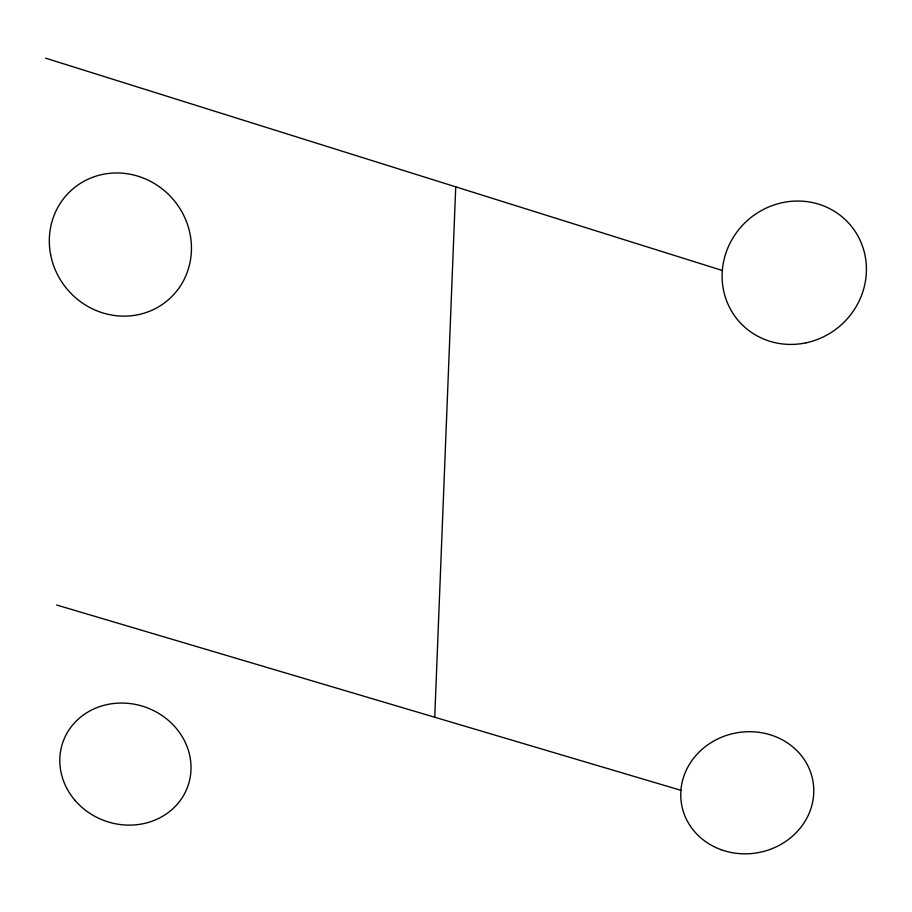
<?xml version="1.0" encoding="UTF-8"?>
<svg xmlns="http://www.w3.org/2000/svg" width="912" height="912" viewBox="0 0 912 912"><rect width="100%" height="100%" fill="white"/><g stroke="black" fill="none" stroke-linecap="round" stroke-linejoin="round"><path stroke-width="1.37" d="M434.739 717.242L455.738 186.846M56.647 605.009L680.911 790.316M45.6 58.163L722.338 270.488M806.105 342.809A73.644 70.167 -41.2 0 0 849.995 224.591A73.644 70.167 -41.2 0 0 726.704 250.8A73.644 70.167 -41.2 0 0 806.105 342.809M50.627 254.653A73.154 69.46 49 0 0 167.056 300.88A73.154 69.46 49 0 0 143.458 178.125A73.154 69.46 49 0 0 50.627 254.653M721.244 849.733A66.701 60.865 -10.5 0 0 813.287 783.374A66.701 60.865 -10.5 0 0 707.245 745.218A66.701 60.865 -10.5 0 0 721.244 849.733M74.795 800.098A66.245 60.352 19.5 0 0 186.88 788.743A66.245 60.352 19.5 0 0 114.547 703.403A66.245 60.352 19.5 0 0 74.795 800.098"/></g></svg>
